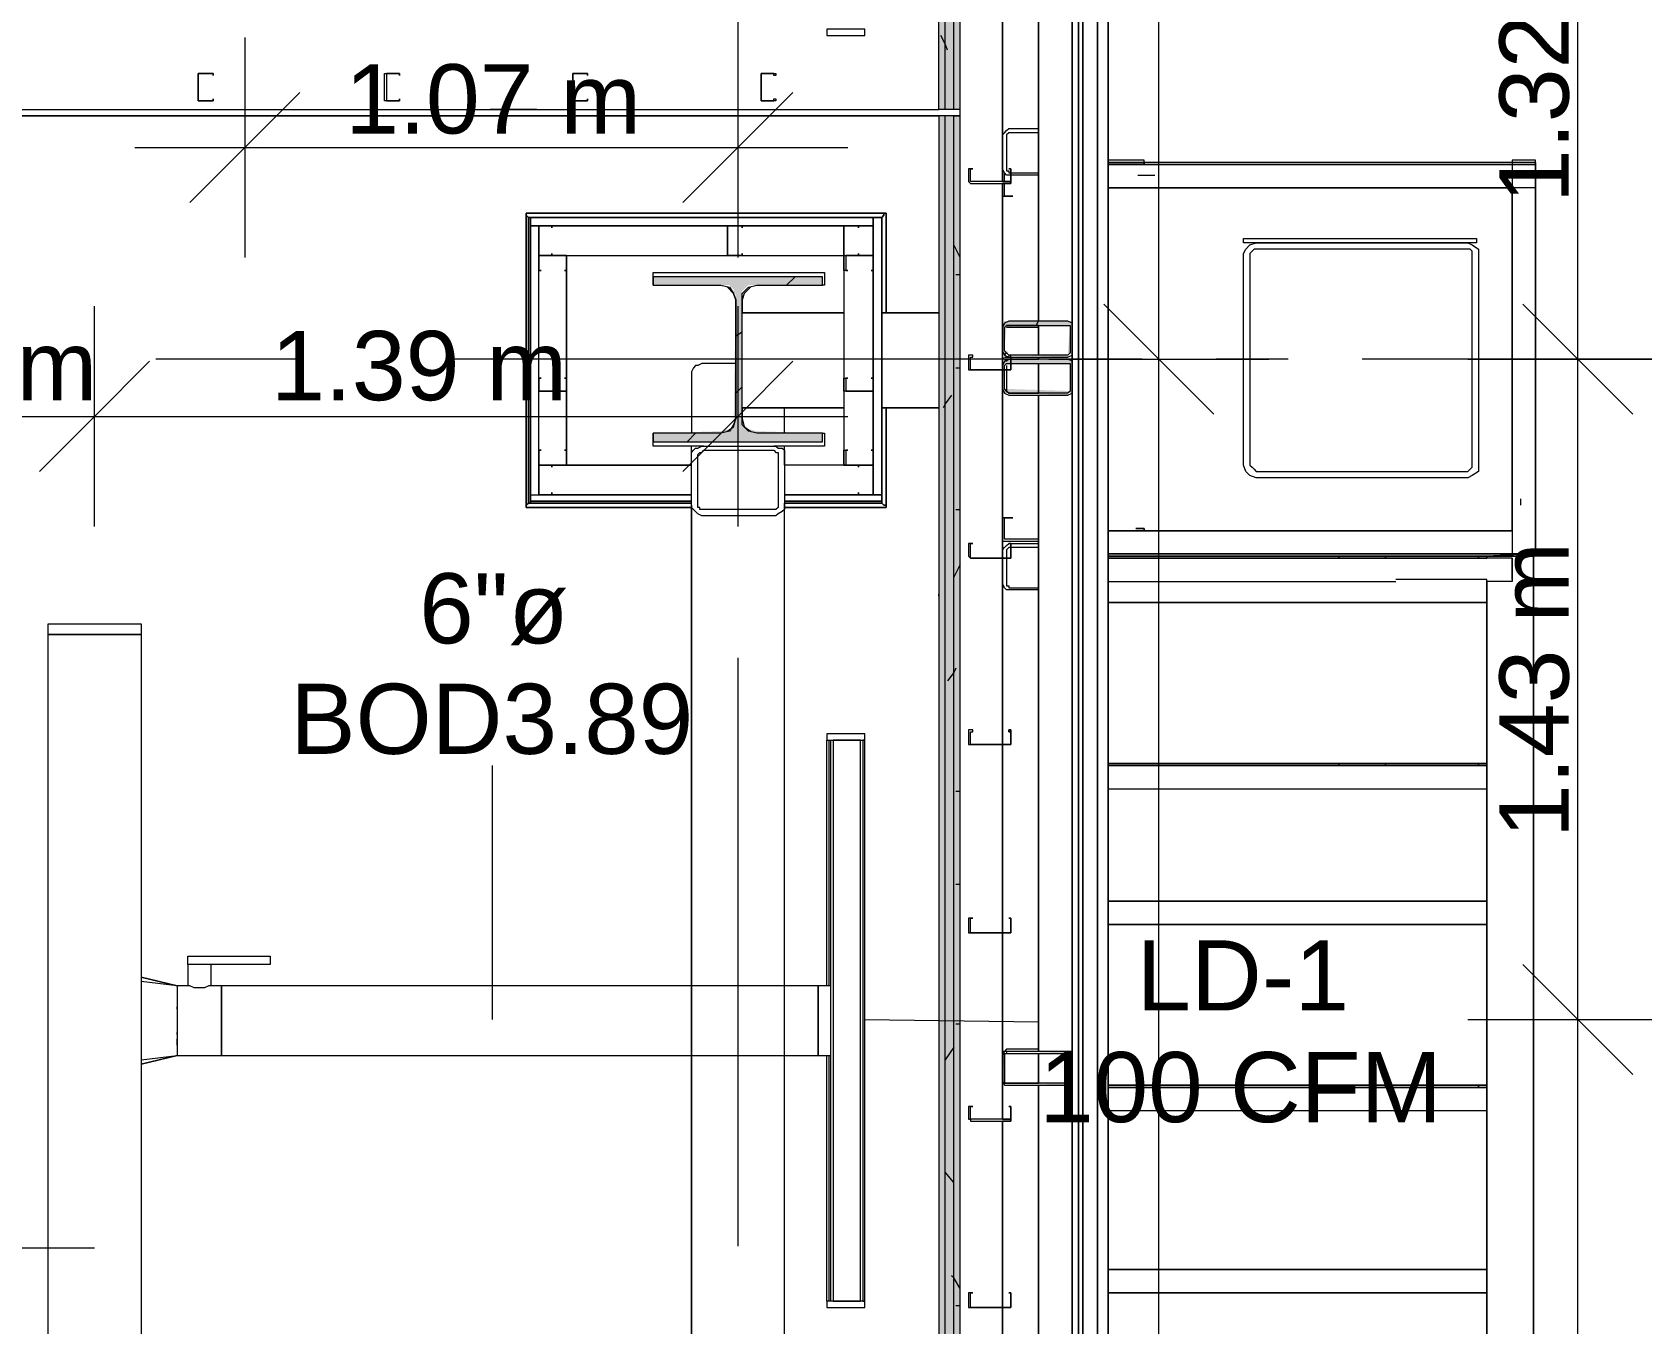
# Model space of a CAD drawing. Header units: metres. Extents: x -2 to 237, y -8 to 52.
# Drawn here: x 54.443 to 57.931, y 30.937 to 33.736 of the extents above; entities that cross this region are included whole.
import ezdxf

# ---------------------------------------------------------------- set-up
doc = ezdxf.new("R2010")
doc.units = ezdxf.units.M
doc.layers.add('HVAC - Ductos', color=5, linetype='Continuous', lineweight=0)
doc.layers.add('PDF2_Text', color=7, linetype='Continuous', lineweight=0)
doc.layers.add('PDF2_Geometry', color=7, linetype='Continuous', lineweight=0, true_color=0xaaaaaa)
doc.layers.add('PDF2_Solid Fills', color=7, linetype='Continuous', lineweight=0, true_color=0xffffff)
doc.styles.add('PDF Helvetica', font='')
doc.styles.get('PDF Helvetica').set_extended_font_data('Helvetica')

msp = doc.modelspace()

# ---------------------------------------------------------------- hatches: boundary and pattern name
at = {"layer": 'PDF2_Solid Fills', "lineweight": 0, "transparency": 33554559}
h = msp.add_hatch(color=256, dxfattribs=at)
h.paths.add_polyline_path([(56.4217, 35.0866), (56.4401, 35.0866), (56.4401, 47.309), (56.4217, 47.309)])
h.paths.add_polyline_path([(56.4217, 23.387), (56.4401, 23.387), (56.4401, 33.5547), (56.4217, 33.5547)])
h.paths.add_polyline_path([(56.4217, 21.8782), (56.4401, 21.8782), (56.4401, 23.3686), (56.4217, 23.3686)])
h.paths.add_polyline_path([(56.4401, 21.8644), (56.4217, 21.8644), (56.4217, 9.541), (56.4401, 9.541)])
h.paths.add_polyline_path([(56.4217, 33.5685), (56.4401, 33.5685), (56.4401, 35.0728), (56.4217, 35.0728)])
h = msp.add_hatch(color=256, dxfattribs=at)
h.paths.add_polyline_path([(56.4538, 9.5227), (56.4538, 21.8644), (56.4401, 21.8644), (56.4401, 9.5227)])
h.paths.add_polyline_path([(56.4538, 33.5547), (56.4401, 33.5547), (56.4401, 23.387), (56.4538, 23.387)])
h.paths.add_polyline_path([(56.4538, 23.3686), (56.4401, 23.3686), (56.4401, 21.8782), (56.4538, 21.8782)])
h.paths.add_polyline_path([(56.4538, 35.0866), (56.4538, 47.3273), (56.4401, 47.3273), (56.4401, 35.0866)])
h.paths.add_polyline_path([(56.4538, 35.0728), (56.4401, 35.0728), (56.4401, 33.5685), (56.4538, 33.5685)])
h = msp.add_hatch(color=256, dxfattribs=at)
h.paths.add_polyline_path([(56.4217, 35.0866), (56.4217, 47.2953), (56.408, 47.2953), (56.408, 35.0866)])
h.paths.add_polyline_path([(56.4217, 21.8644), (56.408, 21.8644), (56.408, 9.5549), (56.4217, 9.5549)])
h.paths.add_polyline_path([(56.4217, 23.3686), (56.408, 23.3686), (56.408, 21.8782), (56.4217, 21.8782)])
h.paths.add_polyline_path([(56.4217, 33.5547), (56.408, 33.5547), (56.408, 23.387), (56.4217, 23.387)])
h.paths.add_polyline_path([(56.4217, 35.0728), (56.408, 35.0728), (56.408, 33.5685), (56.4217, 33.5685)])
for points in [[(55.7888, 32.8485), (56.1557, 32.8485), (56.1557, 32.8668), (56.0136, 32.8714), (55.9952, 32.876), (55.986, 32.8852), (55.9814, 32.8852), (55.9814, 33.1741), (55.9952, 33.1879), (56.1557, 33.1879), (56.1557, 33.2062), (55.7888, 33.2062), (55.7888, 33.1879), (55.9539, 33.1879), (55.9631, 33.1787), (55.9631, 33.1695), (55.9677, 33.1695), (55.9631, 32.8898), (55.9585, 32.8806), (55.9539, 32.876), (55.9356, 32.8714), (55.7888, 32.8668)], [(56.5456, 32.9631), (56.5501, 33.009), (56.5547, 33.0182), (56.6923, 33.0182), (56.6923, 32.9585), (56.5547, 32.9631), (56.5501, 32.9631), (56.5501, 32.954), (56.5593, 32.954), (56.6871, 32.9494), (56.6877, 32.9494), (56.6877, 32.954), (56.6969, 32.954), (56.6969, 33.0274), (56.5501, 33.0274), (56.5456, 33.0182)]]:
    msp.add_hatch(color=256, dxfattribs=at).paths.add_polyline_path(points)
h = msp.add_hatch(color=256, dxfattribs=at)
h.paths.add_polyline_path([(56.5593, 33.0365), (56.6877, 33.0319), (56.6877, 33.0365)])
h.paths.add_polyline_path([(56.5501, 33.0457), (56.5501, 33.0365), (56.5593, 33.0411), (56.5547, 33.0457)])
h.paths.add_polyline_path([(56.6877, 33.0411), (56.6969, 33.0365), (56.6969, 33.1099), (56.5501, 33.1099), (56.5456, 33.1007), (56.5456, 33.0457), (56.5501, 33.0502), (56.5547, 33.1007), (56.6923, 33.1007)])
h = msp.add_hatch(color=256, dxfattribs=at)
h.paths.add_polyline_path([(56.5547, 31.5276), (56.6969, 31.523), (56.6969, 31.5276)])
h.paths.add_polyline_path([(56.5501, 31.4588), (56.6963, 31.4542), (56.6969, 31.4542), (56.6969, 31.5184), (56.6923, 31.5184), (56.6923, 31.4588)])
h.paths.add_polyline_path([(56.5501, 31.5184), (56.5456, 31.5184), (56.5456, 31.4634)])

# ---------------------------------------------------------------- linework, layer by layer
at = {"layer": 'HVAC - Ductos', "lineweight": 0}
for points in [[(56.8849, 9.775), (56.8849, 14.6134), (56.8849, 23.8227), (56.8849, 33.0274), (56.8849, 42.232), (56.8849, 47.0751)], [(54.9037, 33.7244), (54.9037, 33.4859), (54.9037, 33.2475)], [(55.9722, 33.7244), (55.9722, 33.4859), (55.9722, 33.2475)], [(55.0229, 33.6052), (54.9037, 33.4859), (54.7844, 33.3667)], [(56.0915, 33.6052), (55.9722, 33.4859), (55.8531, 33.3667)], [(54.6652, 33.4859), (56.2108, 33.4859)], [(56.7657, 33.1466), (56.8849, 33.0274), (57.0041, 32.9081)], [(54.5781, 32.665), (54.5781, 32.9035), (54.5781, 33.142)], [(55.9722, 33.142), (55.9722, 32.9035), (55.9722, 32.665)], [(54.6972, 33.0228), (54.5781, 32.9035), (54.4588, 32.7843)], [(56.0915, 33.0228), (55.9722, 32.9035), (55.8531, 32.7843)], [(56.6464, 33.0274), (56.8849, 33.0274), (57.1234, 33.0274)], [(49.6249, 32.9035), (51.3722, 32.9035), (51.9364, 32.9035), (53.9451, 32.9035), (54.5781, 32.9035), (56.2108, 32.9035)], [(56.1649, 31.6698), (56.1649, 32.2018), (56.1695, 32.2018), (56.1878, 32.2018), (56.197, 32.2018)], [(56.1695, 32.2018), (56.1695, 31.6698)], [(56.1832, 32.2018), (56.1878, 32.2018), (56.1924, 32.2018)], [(56.2199, 32.2018), (56.2245, 32.2018), (56.2291, 32.2018), (56.2474, 32.2018), (56.2428, 32.2018), (56.2428, 30.9865), (56.2474, 30.9865), (56.2291, 30.9865), (56.2245, 30.9865), (56.2199, 30.9865)], [(56.2245, 32.2018), (56.2291, 32.2018), (56.2337, 32.2018)], [(56.2474, 30.9865), (56.2474, 32.2018)], [(55.4403, 31.5964), (55.4403, 32.1468)], [(54.679, 31.6881), (54.7569, 31.6698), (54.7569, 31.6652), (54.7569, 31.6607), (54.7569, 31.6469), (54.7569, 31.6331), (54.7569, 31.6148), (54.7569, 31.5964), (54.7569, 31.5735), (54.7569, 31.5551), (54.7569, 31.5414), (54.7569, 31.5276), (54.7569, 31.523), (54.7569, 31.5184), (54.8532, 31.5184), (56.1465, 31.5184), (56.1465, 31.523), (56.1465, 31.5276), (56.1465, 31.5414), (56.1465, 31.5551), (56.1465, 31.5735), (56.1465, 31.5964), (56.1465, 31.6148), (56.1465, 31.6331), (56.1465, 31.6469), (56.1465, 31.6607), (56.1465, 31.6652), (56.1465, 31.6698), (54.8532, 31.6698), (54.8532, 31.6607), (54.8532, 31.6469), (54.8532, 31.6331), (54.8532, 31.6148), (54.8532, 31.5964), (54.8532, 31.5735), (54.8532, 31.5551), (54.8532, 31.5414), (54.8532, 31.5276), (54.8532, 31.5184), (54.8532, 31.5276), (54.8532, 31.5414), (54.8532, 31.5551), (54.8532, 31.5735), (54.8532, 31.5964), (54.8532, 31.6148), (54.8532, 31.6331), (54.8532, 31.6469), (54.8532, 31.6607), (54.8532, 31.6698), (54.8303, 31.6698), (54.8303, 31.7157), (54.8257, 31.7157), (54.8211, 31.7157), (54.8165, 31.7157), (54.8119, 31.7157), (54.8027, 31.7157), (54.7981, 31.7157), (54.7936, 31.7157), (54.7844, 31.7157), (54.7798, 31.7157), (54.7798, 31.6698), (54.7569, 31.6698), (54.679, 31.679)], [(54.7569, 31.6698), (54.679, 31.6881), (54.679, 31.6835), (54.679, 31.679), (54.679, 31.6698)], [(54.679, 31.6652), (54.679, 31.6469), (54.679, 31.6423), (54.679, 31.6377), (54.679, 31.6285), (54.679, 31.6148), (54.679, 31.6102), (54.679, 31.6056), (54.679, 31.5827), (54.679, 31.5781), (54.679, 31.5735), (54.679, 31.5597), (54.679, 31.5506), (54.679, 31.546)], [(54.8303, 31.6698), (54.8257, 31.6698), (54.8165, 31.6652), (54.8073, 31.6652), (54.7981, 31.6652), (54.7936, 31.6652), (54.7844, 31.6698), (54.7798, 31.6698)], [(56.2474, 31.5964), (56.6235, 31.5918)], [(54.679, 31.5414), (54.679, 31.523)], [(54.679, 31.5184), (54.679, 31.5093), (54.679, 31.5047), (54.679, 31.5001)], [(54.679, 31.5001), (54.7569, 31.5184), (54.679, 31.5001)], [(54.679, 31.5093), (54.7569, 31.5184)], [(56.197, 30.9865), (56.1878, 30.9865), (56.1695, 30.9865), (56.1649, 30.9865), (56.1649, 31.5184)], [(56.1695, 31.5184), (56.1695, 30.9865)], [(54.5781, 31.1011), (54.2203, 31.1011)], [(56.1924, 30.9865), (56.1878, 30.9865), (56.1832, 30.9865)], [(56.2337, 30.9865), (56.2291, 30.9865), (56.2245, 30.9865)]]:
    msp.add_lwpolyline(points, dxfattribs=at)
at = {"layer": 'HVAC - Ductos', "color": 252, "lineweight": 0, "true_color": 0x939598}
for points in [[(57.793, 9.775), (57.793, 10.6326), (57.793, 12.4304), (57.793, 14.0952), (57.793, 16.0995), (57.793, 18.2412), (57.793, 20.6169), (57.793, 22.5981), (57.793, 25.1986), (57.793, 27.3954), (57.793, 29.5922), (57.793, 31.5964), (57.793, 33.0274), (57.793, 34.3482), (57.793, 38.5447), (57.793, 39.4848), (57.793, 40.7461), (57.793, 42.232), (57.793, 44.4334), (57.793, 47.0751)], [(57.6737, 33.1466), (57.793, 33.0274), (57.9122, 32.9081)], [(57.5545, 33.0274), (57.793, 33.0274), (58.0315, 33.0274)], [(57.6737, 31.7157), (57.793, 31.5964), (57.9122, 31.4772)], [(57.5545, 31.5964), (57.793, 31.5964), (58.0315, 31.5964)]]:
    msp.add_lwpolyline(points, dxfattribs=at)
at = {"layer": 'HVAC - Ductos', "lineweight": 0}
for points in [[(56.2474, 33.729), (56.2474, 33.7428), (56.1649, 33.7428), (56.1649, 33.729)], [(54.679, 32.4311), (54.4772, 32.4311), (54.4772, 32.454), (54.679, 32.454)], [(54.4772, 27.7072), (54.4772, 32.4311), (54.679, 32.4311), (54.679, 27.7072)], [(56.2474, 32.2156), (56.1649, 32.2156), (56.1649, 32.2018), (56.2474, 32.2018)], [(56.2383, 32.2018), (56.1786, 32.2018), (56.1786, 30.9865), (56.174, 30.9865), (56.174, 32.2018), (56.1786, 32.2018), (56.1786, 30.9865), (56.2383, 30.9865)], [(54.9587, 31.734), (54.9587, 31.7157), (54.7798, 31.7157), (54.7798, 31.734)], [(56.174, 31.5184), (56.174, 31.523), (56.174, 31.5276), (56.174, 31.5414), (56.174, 31.5551), (56.174, 31.5735), (56.174, 31.5964), (56.174, 31.6148), (56.174, 31.6331), (56.174, 31.6469), (56.174, 31.6607), (56.174, 31.6652), (56.174, 31.6698), (56.1465, 31.6698), (56.1465, 31.6607), (56.1465, 31.6469), (56.1465, 31.6331), (56.1465, 31.6148), (56.1465, 31.5964), (56.1465, 31.5735), (56.1465, 31.5551), (56.1465, 31.5414), (56.1465, 31.5276), (56.1465, 31.5184)], [(54.7569, 31.6194), (54.7569, 31.6239)], [(54.7569, 31.5643), (54.7569, 31.5689)], [(54.7569, 31.5414), (54.7569, 31.5551)], [(56.2474, 30.9727), (56.2474, 30.9865), (56.1649, 30.9865), (56.1649, 30.9727)]]:
    msp.add_lwpolyline(points, close=True, dxfattribs=at)
at = {"layer": 'PDF2_Geometry', "lineweight": 0}
for points in [[(56.4401, 33.5547), (56.4538, 33.5547), (56.4538, 33.5685), (56.4538, 35.0728), (56.4538, 35.0866), (56.4538, 47.2953), (56.4538, 47.3273), (56.4538, 47.3411), (56.1282, 47.3411), (55.72, 47.3411), (55.3164, 47.3411), (54.9083, 47.3411), (54.5047, 47.3411), (54.0965, 47.3411), (53.6929, 47.3411)], [(42.5895, 23.4741), (42.5895, 23.5613), (42.5895, 33.4447), (43.0803, 33.4447), (43.0803, 33.5685), (42.5895, 33.5685), (56.408, 33.5685), (56.408, 35.0728), (45.9696, 35.0728), (45.9696, 35.0866), (56.408, 35.0866), (56.408, 47.2953), (4.4593, 47.2998)], [(56.5456, 33.4126), (56.5456, 33.8162), (56.5456, 34.2244), (56.5456, 34.628), (56.5456, 35.0361), (56.5456, 35.4397), (56.5456, 35.8479), (56.5456, 36.2515)], [(56.4217, 33.5685), (56.4217, 35.0728), (56.408, 35.0728)], [(56.4401, 33.5685), (56.4401, 35.0728), (56.4217, 35.0728)], [(55.9722, 34.6004), (55.9722, 33.33)], [(56.7749, 34.5592), (56.7749, 33.0274), (56.7749, 31.491), (56.7749, 29.9592), (56.7749, 28.4227), (56.7749, 26.8909), (56.7749, 25.3545), (56.7749, 23.8227), (56.7749, 22.2863), (56.7749, 23.8227), (56.7749, 25.3545), (56.7749, 26.8909), (56.7749, 28.4227), (56.7749, 29.9592), (56.7749, 31.491), (56.7749, 33.0274), (56.7749, 34.5592)], [(56.5456, 33.8162), (56.5456, 33.4126), (56.5639, 33.4126), (56.5639, 33.408), (56.5456, 33.408), (56.5456, 33.0044), (56.5456, 32.5963), (56.5456, 32.1926), (56.5456, 31.7845), (56.5456, 31.3809), (56.5639, 31.3809), (56.5639, 31.3763), (56.5456, 31.3763), (56.5456, 30.9727), (56.5456, 30.5645), (56.5456, 30.1609), (56.5456, 29.7527), (56.5456, 29.3492), (56.5456, 28.941), (56.5456, 28.5374)], [(56.4538, 21.8644), (56.4538, 21.8782), (56.4538, 23.3686), (56.4538, 23.387), (56.4538, 33.5547), (56.4538, 33.5685), (56.4401, 33.5685), (56.4217, 33.5685), (56.408, 33.5685)], [(56.4217, 23.387), (56.4217, 33.5547), (56.408, 33.5547), (42.5895, 33.5547), (42.5758, 33.5547), (42.5574, 33.5547), (42.5574, 33.5364), (42.5574, 33.463), (42.5895, 33.463), (43.0665, 33.463)], [(43.0711, 33.5547), (56.408, 33.5547), (56.408, 23.387), (54.7661, 23.387), (54.7661, 23.3686), (56.408, 23.3686), (54.7661, 23.3686), (54.7661, 23.387), (56.408, 23.387)], [(56.4538, 33.5547), (56.408, 33.5547)], [(56.4401, 23.387), (56.4401, 33.5547), (56.4217, 33.5547)], [(56.6235, 33.4264), (56.5639, 33.4264), (56.5593, 33.4264), (56.5547, 33.4264), (56.5501, 33.431), (56.5456, 33.4402), (56.5456, 33.5135), (56.5501, 33.5181), (56.5547, 33.5227), (56.5593, 33.5273), (56.6235, 33.5273)], [(56.6235, 33.5181), (56.5593, 33.5181), (56.5547, 33.5135), (56.5547, 33.4402), (56.5547, 33.4356), (56.5593, 33.4356), (56.5593, 33.431), (56.5639, 33.431), (56.6235, 33.431)], [(57.7013, 33.3071), (57.7013, 33.4585), (57.6508, 33.4585), (57.6508, 33.4493), (56.9904, 33.4493), (56.8758, 33.4493), (56.8528, 33.4493), (56.7749, 33.4493), (57.7013, 33.4493), (57.7013, 33.3988), (56.7749, 33.3988), (57.6508, 33.3988), (57.6508, 32.6558), (57.6508, 33.3988), (57.6508, 32.6558), (57.6508, 33.3025), (57.6508, 33.3209), (57.6508, 32.7476), (57.6508, 32.7338)], [(57.6967, 33.4539), (57.6508, 33.4539), (57.5866, 33.4539), (56.8528, 33.4539), (56.7749, 33.4539), (56.8528, 33.4539), (56.8528, 33.4493), (56.8528, 33.4585), (56.7749, 33.4585)], [(56.5456, 33.431), (56.5456, 33.4126)], [(56.5501, 33.4126), (56.5501, 33.431)], [(57.7013, 33.4539), (57.6508, 33.4539), (57.6508, 32.6054), (57.7013, 32.6054), (57.7013, 33.4539), (57.6508, 33.4539), (57.7013, 33.4539), (57.7013, 32.6054), (57.6691, 32.6054), (56.7749, 32.6054), (57.6691, 32.6054)], [(56.5456, 33.408), (56.5456, 33.3805), (56.5684, 33.3805), (56.5501, 33.3805), (56.5501, 33.408)], [(56.5456, 31.3809), (56.5456, 31.7845), (56.5456, 32.1926), (56.5456, 32.5963), (56.5456, 33.0044), (56.5456, 33.408)], [(55.8714, 32.7155), (55.5183, 32.7155), (55.5183, 33.3346), (55.5183, 32.7155), (55.8714, 32.7155), (55.5228, 32.7155), (55.5228, 33.3346), (56.2842, 33.3346), (56.2887, 33.3392), (56.2887, 33.3438), (56.2933, 33.3438), (55.5137, 33.3438), (55.5137, 32.7063), (55.5137, 33.3438), (55.5137, 33.3392), (55.5183, 33.3346), (55.5228, 33.3346), (55.5228, 32.7201), (55.8714, 32.7201), (55.5228, 32.7201), (55.8714, 32.7201), (55.5228, 32.7201), (55.5228, 32.7338), (55.8714, 32.7338), (55.5411, 32.7338), (55.5411, 32.798), (55.5411, 33.2521), (55.6008, 33.2521), (55.6008, 32.798), (55.8714, 32.798), (55.8714, 32.8393)], [(55.8714, 29.051), (55.8714, 32.7155), (55.5228, 32.7155), (55.5228, 33.3346), (55.5183, 33.3346), (55.5137, 33.3392), (55.5137, 33.3438), (55.5137, 32.7063), (55.8714, 32.7063), (55.5137, 32.7063), (55.5137, 32.7109), (55.5183, 32.7155), (55.5228, 32.7155), (55.5228, 32.7201), (55.5228, 32.7155), (55.5183, 32.7155), (55.5137, 32.7109), (55.5137, 32.7063), (55.8714, 32.7063), (55.5137, 32.7063), (55.5137, 32.7109), (55.5183, 32.7155), (55.5228, 32.7155), (55.5228, 32.7201), (55.5228, 33.3346), (56.2842, 33.3346), (55.5228, 33.3346), (55.5228, 32.7201), (55.8714, 32.7201), (55.5228, 32.7201), (55.8714, 32.7201), (55.5228, 32.7201), (55.5228, 32.7155), (55.5183, 32.7155), (55.5137, 32.7109), (55.5137, 32.7063), (55.5137, 33.3438), (56.2933, 33.3438), (56.2933, 33.1282), (56.2933, 33.3438), (55.5137, 33.3438), (56.2933, 33.3438), (56.2933, 33.1282), (56.2933, 33.3438), (56.2887, 33.3438), (56.2887, 33.3392), (56.2842, 33.3346), (56.2842, 33.1282), (56.2842, 33.3346), (55.5183, 33.3346), (56.2842, 33.3346), (55.5228, 33.3346), (56.2658, 33.3346), (56.2842, 33.3346), (56.2842, 32.7338), (56.2842, 32.7201), (56.2842, 32.7155), (56.2887, 32.7109), (56.2933, 32.7109), (56.2933, 32.7063), (56.0731, 32.7063), (56.2933, 32.7063), (56.2933, 32.9219), (56.2933, 32.7063), (56.2933, 32.9219), (56.2933, 32.7063), (56.0731, 32.7063), (56.2933, 32.7063), (56.2933, 32.7109), (56.2887, 32.7109), (56.2842, 32.7155), (56.2842, 32.7201), (56.0731, 32.7201), (56.2842, 32.7201), (56.0731, 32.7201), (56.2842, 32.7201), (56.2842, 32.798), (56.2842, 33.3346), (56.2016, 33.3346), (55.5228, 33.3346), (55.5228, 33.3163), (55.5228, 32.7338), (55.5411, 32.7338), (55.5411, 33.3163), (55.5228, 33.3163), (56.2658, 33.3163), (56.2658, 33.3346), (56.2658, 32.7338), (56.2842, 32.7338), (56.0731, 32.7338), (56.2658, 32.7338), (56.2658, 32.798), (56.2016, 32.798), (56.0731, 32.798)], [(55.5228, 33.3346), (55.5228, 32.7201), (55.5228, 33.3346)], [(56.2842, 33.3346), (55.5228, 33.3346), (56.2842, 33.3346)], [(56.2842, 33.1282), (56.2842, 33.3346), (56.2842, 33.1282)], [(56.2842, 33.1282), (56.2842, 33.3346), (56.2842, 33.1282)], [(56.2842, 32.7201), (56.2842, 33.3346), (56.2842, 32.7201)], [(55.8714, 32.798), (55.6008, 32.798), (55.5411, 32.798), (55.6008, 32.798), (55.6008, 33.2521), (56.2016, 33.2521), (56.2016, 32.798), (56.2658, 32.798), (56.2658, 33.3163), (56.2016, 33.3163), (56.2016, 33.2521), (56.2016, 32.798), (56.0731, 32.798), (56.0731, 32.8393)], [(55.7888, 33.1879), (55.7888, 33.2154), (56.1603, 33.2154), (56.1603, 33.1879), (56.1557, 33.1879)], [(55.9494, 32.8714), (55.9631, 32.8806), (55.9677, 32.8989), (55.9677, 33.1558), (55.9631, 33.1695), (55.9494, 33.1833)], [(55.9998, 33.1833), (55.986, 33.1695), (55.9814, 33.1558), (55.9814, 33.1282)], [(56.0777, 33.1879), (56.0961, 33.2062)], [(56.2016, 33.1282), (55.9814, 33.1282), (56.2016, 33.1282)], [(56.619, 33.1007), (56.6235, 33.1099)], [(55.9677, 33.0778), (55.9814, 33.087)], [(56.5456, 33.0916), (56.5456, 33.0319), (56.5501, 33.0274), (56.5547, 33.0274), (56.5639, 33.0274), (56.6235, 33.0274), (56.5639, 33.0274), (56.5593, 33.0274), (56.5547, 33.0228), (56.5501, 33.0228), (56.5456, 33.0136)], [(56.6235, 33.1007), (56.5547, 33.1007)], [(56.6235, 33.0962), (56.5547, 33.0962)], [(56.5501, 33.0365), (56.5547, 33.0411)], [(56.7749, 32.9861), (56.7749, 33.064)], [(55.0275, 33.0274), (54.711, 33.0274)], [(56.3713, 33.0274), (55.344, 33.0274)], [(55.9677, 33.0182), (55.9034, 33.0182), (55.8943, 33.0182), (55.8851, 33.0136), (55.8805, 33.0136), (55.8759, 33.009), (55.8714, 32.9998), (55.8714, 32.9953), (55.8714, 32.8668)], [(55.9722, 33.0136), (55.9722, 32.6971)], [(56.8482, 33.0274), (56.3713, 33.0274)], [(56.5501, 33.0319), (56.5547, 33.0319), (56.5639, 33.0319), (56.6235, 33.0319)], [(56.5547, 33.0136), (56.5547, 33.0044), (56.5547, 32.9631), (56.5547, 32.9585), (56.5593, 32.954), (56.6235, 32.954)], [(56.5639, 33.0182), (56.5639, 33.0044), (56.5639, 33.0182)], [(57.1647, 33.0274), (57.0087, 33.0274)], [(57.9627, 33.0274), (57.3252, 33.0274)], [(55.9677, 32.954), (55.9814, 32.9677)], [(55.9814, 32.9219), (56.2016, 32.9219), (55.9814, 32.9219), (55.9814, 32.8989), (55.986, 32.8806), (55.9998, 32.8714)], [(56.0731, 32.8668), (56.0731, 32.9219)], [(55.8988, 32.8393), (55.7888, 32.8393), (55.7888, 32.8668)], [(55.8622, 32.8485), (55.8805, 32.8668)], [(56.1557, 32.8668), (56.1603, 32.8668), (56.1603, 32.8393), (56.0502, 32.8393)], [(55.6008, 32.798), (55.6008, 32.8301)], [(55.6008, 32.8301), (55.6008, 32.798)], [(55.8714, 32.7109), (55.8714, 32.8164), (55.8714, 32.8255), (55.8759, 32.8301), (55.8805, 32.8347), (55.8851, 32.8347), (55.8943, 32.8393), (55.9034, 32.8393), (56.0456, 32.8393), (56.0548, 32.8393), (56.0594, 32.8347), (56.0686, 32.8347), (56.0731, 32.8301), (56.0731, 32.8255), (56.0731, 32.8164), (56.0731, 32.7109)], [(56.0731, 28.7576), (56.0731, 32.7109), (56.0731, 32.7063), (56.0731, 32.7017), (56.0686, 32.6971), (56.0594, 32.6925), (56.0548, 32.688), (56.0456, 32.688), (55.9034, 32.688), (55.8943, 32.688), (55.8851, 32.6925), (55.8805, 32.6971), (55.8759, 32.7017), (55.8714, 32.7063), (55.8714, 32.7109), (55.8714, 28.7576)], [(56.0731, 32.7201), (56.2842, 32.7201), (56.0731, 32.7201)], [(56.0731, 29.051), (56.0731, 32.7155), (56.2842, 32.7155), (56.0731, 32.7155), (56.2842, 32.7155), (56.0731, 32.7155)], [(56.6235, 32.6375), (56.5501, 32.6375), (56.5501, 32.6834), (56.5684, 32.6834), (56.5456, 32.6834), (56.5456, 32.6329), (56.6235, 32.6329)], [(56.6235, 32.5274), (56.5593, 32.5274), (56.5547, 32.5274), (56.5501, 32.532), (56.5456, 32.5412), (56.5456, 32.5963), (56.5456, 32.6146), (56.5501, 32.6191), (56.5547, 32.6237), (56.5593, 32.6283), (56.5639, 32.6283), (56.6235, 32.6283)], [(56.6235, 32.6191), (56.5639, 32.6191), (56.5593, 32.6191), (56.5547, 32.6146), (56.5547, 32.5963), (56.5547, 32.5412), (56.5547, 32.5366), (56.5593, 32.5366), (56.5593, 32.532), (56.6235, 32.532)], [(57.6967, 32.6054), (57.5958, 32.6008), (56.7749, 32.6008), (57.5958, 32.6008), (57.5958, 32.5963), (57.5958, 32.6008), (57.6967, 32.6008), (57.6967, 24.2538), (57.6508, 24.2538), (57.7013, 24.2538), (57.7013, 23.4054), (57.6691, 23.4054), (56.8528, 23.4054), (56.8758, 23.4054), (56.9904, 23.4054), (57.6096, 23.4054)], [(57.6508, 32.5963), (56.7749, 32.5963), (57.5958, 32.5963)], [(57.5958, 32.1009), (57.5958, 32.1514), (57.5958, 32.4999), (56.7749, 32.4999), (57.5958, 32.4999), (57.5774, 32.4999), (57.5958, 32.4999), (57.5958, 32.5503), (57.3986, 32.5503)], [(56.7749, 32.5458), (57.3986, 32.5458)], [(57.2747, 32.4999), (57.3757, 32.4999)], [(55.9722, 32.3806), (55.9722, 31.1057)], [(57.5958, 31.4038), (57.5958, 31.4542), (57.5958, 31.8028), (56.7749, 31.8028), (57.5958, 31.8028), (57.5958, 31.8532), (57.5958, 32.0963), (57.5958, 32.1468), (56.7749, 32.1468), (57.5958, 32.1468)], [(56.7749, 32.0963), (57.5958, 32.0963)], [(57.2885, 31.8532), (57.2747, 31.8532)], [(57.3757, 31.8532), (57.3619, 31.8532)], [(57.2747, 31.8028), (57.3757, 31.8028)], [(56.6235, 31.5322), (56.5547, 31.5322), (56.5501, 31.5276), (56.5456, 31.5276), (56.5456, 31.523), (56.5501, 31.523), (56.5501, 31.4634), (56.5501, 31.4588), (56.5547, 31.4588), (56.6235, 31.4588)], [(56.5547, 31.5276), (56.5547, 31.523)], [(56.7749, 31.4542), (57.5958, 31.4542), (56.7749, 31.4542), (56.7749, 31.5322)], [(57.5958, 30.6012), (57.5958, 30.6517), (57.5958, 31.0048), (56.7749, 31.0048), (57.5958, 31.0048), (57.5958, 31.0553), (57.5958, 31.3992), (57.5958, 31.4496), (56.7749, 31.4496), (57.5958, 31.4496)], [(56.7749, 31.3992), (57.5958, 31.3992)], [(56.5456, 28.5374), (56.5456, 28.941), (56.5456, 29.3492), (56.5456, 29.7527), (56.5456, 30.1609), (56.5456, 30.5645), (56.5456, 30.9727), (56.5456, 31.3763)], [(57.2885, 31.0553), (57.2747, 31.0553)], [(57.3757, 31.0553), (57.3619, 31.0553)], [(57.2747, 31.0048), (57.3757, 31.0048)]]:
    msp.add_lwpolyline(points, dxfattribs=at)
for points in [[(56.6969, 34.5592), (56.6969, 33.0274)], [(56.7107, 34.5592), (56.7107, 33.0274)], [(56.7198, 34.5592), (56.7198, 33.0274)], [(56.7519, 34.5592), (56.7519, 33.0274)], [(56.6235, 34.5225), (56.6235, 33.1099)], [(54.8027, 33.5869), (54.8027, 33.6465), (54.8349, 33.6465), (54.8349, 33.6419), (54.8349, 33.6465), (54.8027, 33.6465), (54.8027, 33.5869), (54.8349, 33.5869)], [(55.2109, 33.5869), (55.2063, 33.5869), (55.2063, 33.6465), (55.2109, 33.6465), (55.2385, 33.6465), (55.2385, 33.6419), (55.2385, 33.6465), (55.2109, 33.6465), (55.2109, 33.5869), (55.2385, 33.5869)], [(55.6145, 33.5869), (55.6145, 33.6465), (55.6466, 33.6465), (55.6466, 33.6419), (55.6466, 33.6465), (55.6145, 33.6465), (55.6145, 33.5869), (55.6466, 33.5869)], [(56.0227, 33.5869), (56.0227, 33.6465), (56.0548, 33.6465), (56.0548, 33.6419), (56.0502, 33.6419), (56.0502, 33.6465), (56.0227, 33.6465), (56.0227, 33.5869), (56.0502, 33.5869), (56.0502, 33.5915), (56.0548, 33.5915), (56.0548, 33.5869)], [(54.8349, 33.5915), (54.8349, 33.5869)], [(55.2385, 33.5915), (55.2385, 33.5869)], [(55.4357, 33.5685), (55.4403, 33.5685), (55.4494, 33.5685), (55.4586, 33.5685), (55.4723, 33.5685), (55.4861, 33.5685), (55.4999, 33.5685), (55.5137, 33.5685), (55.5228, 33.5685), (55.532, 33.5685), (55.5366, 33.5685), (55.532, 33.5685), (55.5228, 33.5685), (55.5137, 33.5685), (55.4999, 33.5685), (55.4861, 33.5685), (55.4723, 33.5685), (55.4586, 33.5685), (55.4494, 33.5685), (55.4403, 33.5685)], [(55.6466, 33.5915), (55.6466, 33.5869)], [(55.4357, 33.5547), (55.4403, 33.5547), (55.4494, 33.5547), (55.4586, 33.5547), (55.4723, 33.5547), (55.4861, 33.5547), (55.4999, 33.5547), (55.5137, 33.5547), (55.5228, 33.5547), (55.532, 33.5547), (55.5366, 33.5547), (55.532, 33.5547), (55.5228, 33.5547), (55.5137, 33.5547), (55.4999, 33.5547), (55.4861, 33.5547), (55.4723, 33.5547), (55.4586, 33.5547), (55.4494, 33.5547), (55.4403, 33.5547)], [(56.4722, 33.4402), (56.4722, 33.4126), (56.4767, 33.408), (56.5639, 33.408), (56.5639, 33.4126), (56.5639, 33.4402), (56.5593, 33.4402), (56.5639, 33.4402), (56.5639, 33.4126), (56.4767, 33.4126), (56.4767, 33.4402), (56.4813, 33.4402)], [(56.5639, 33.4402), (56.5593, 33.4402), (56.5639, 33.4402), (56.5639, 33.4126)], [(55.5228, 33.2521), (55.5228, 32.798), (55.5228, 32.7201), (55.5228, 33.3346), (55.5183, 33.3346), (55.5137, 33.3392), (55.5137, 33.3438), (55.5137, 33.3392), (55.5183, 33.3346), (55.5228, 33.3346)], [(56.2842, 33.3346), (55.5228, 33.3346)], [(56.2933, 33.3438), (56.2887, 33.3438), (56.2887, 33.3392), (56.2842, 33.3346), (56.2887, 33.3392), (56.2887, 33.3438)], [(56.2842, 33.1282), (56.2842, 33.3346)], [(55.5411, 33.2521), (55.5411, 33.3117), (55.5411, 33.3163), (55.5687, 33.3163), (55.5687, 33.3117), (55.5687, 33.3163), (55.5411, 33.3163), (55.5411, 33.3117), (55.5411, 33.2521), (55.5687, 33.2521)], [(55.6008, 33.2521), (56.2016, 33.2521), (56.2016, 33.3163), (55.5411, 33.3163), (55.5411, 33.2521)], [(55.9539, 33.2521), (55.9494, 33.2521), (55.9494, 33.3117), (55.9494, 33.3163), (55.9539, 33.3163), (55.9814, 33.3163), (55.9814, 33.3117), (55.9814, 33.3163), (55.9539, 33.3163), (55.9494, 33.3163), (55.9494, 33.3117), (55.9494, 33.2521), (55.9539, 33.2521), (55.9814, 33.2521)], [(56.2337, 33.3117), (56.2337, 33.3163)], [(56.2658, 33.3163), (56.2658, 33.3117), (56.2658, 33.2521), (56.2337, 33.2521), (56.2337, 33.2567), (56.2337, 33.2521), (56.2658, 33.2521), (56.2658, 33.3117), (56.2658, 33.3163), (56.2337, 33.3163)], [(57.5729, 33.2796), (57.0684, 33.2796), (57.0684, 33.2888), (57.5729, 33.2888)], [(55.5411, 33.2521), (55.6008, 33.2521), (55.6008, 33.2199), (55.5962, 33.2199), (55.6008, 33.2199), (55.6008, 33.2521), (55.5411, 33.2521), (55.5411, 33.2199)], [(55.5687, 33.2567), (55.5687, 33.2521)], [(55.9814, 33.2567), (55.9814, 33.2521)], [(56.2016, 33.2521), (56.2062, 33.2521), (56.2658, 33.2521), (56.2658, 33.2199), (56.2612, 33.2199), (56.2658, 33.2199), (56.2658, 33.2521), (56.2062, 33.2521), (56.2062, 33.2199), (56.2108, 33.2199), (56.2016, 33.2199)], [(57.5774, 33.2567), (57.5774, 32.798), (57.5774, 32.7843), (57.5637, 32.7751), (57.5545, 32.7705), (57.0959, 32.7705), (57.0821, 32.7751), (57.0729, 32.7843), (57.0684, 32.798), (57.0684, 33.2567), (57.0729, 33.2659), (57.0821, 33.275), (57.0959, 33.2796), (57.5545, 33.2796), (57.5637, 33.275), (57.5774, 33.2659)], [(57.0959, 33.2659), (57.0913, 33.2659), (57.0867, 33.2613), (57.0821, 33.2567), (57.0821, 32.798), (57.0867, 32.7934), (57.0913, 32.7888), (57.0959, 32.7843), (57.5545, 32.7843), (57.5591, 32.7888), (57.5637, 32.7934), (57.5637, 32.798), (57.5637, 33.2567), (57.5637, 33.2613), (57.5591, 33.2659), (57.5545, 33.2659)], [(55.5457, 33.2199), (55.5411, 33.2199)], [(56.1557, 33.2062), (55.7888, 33.2062), (55.7888, 33.1879), (55.9356, 33.1879), (55.9539, 33.1833), (55.9631, 33.1695), (55.9677, 33.1558), (55.9677, 32.8989), (55.9631, 32.8852), (55.9539, 32.8714), (55.9356, 32.8668), (55.7888, 32.8668), (55.7888, 32.8485), (56.1557, 32.8485), (56.1557, 32.8668), (56.0136, 32.8668), (55.9952, 32.8714), (55.9814, 32.8852), (55.9814, 32.8989), (55.9814, 33.1558), (55.9814, 33.1695), (55.9952, 33.1833), (56.0136, 33.1879), (56.1557, 33.1879)], [(56.408, 33.1282), (56.2842, 33.1282)], [(56.5456, 33.0962), (56.5456, 33.0457), (56.5501, 33.0365), (56.5593, 33.0319), (56.5639, 33.0319), (56.6877, 33.0319), (56.6969, 33.0365), (56.6969, 33.0457), (56.6969, 33.0962), (56.6969, 33.1053), (56.6877, 33.1099), (56.5593, 33.1099), (56.5501, 33.1053)], [(56.5501, 33.0962), (56.5547, 33.1007), (56.5593, 33.1007), (56.6877, 33.1007), (56.6923, 33.1007), (56.6923, 33.0962), (56.6923, 33.0457), (56.6923, 33.0411), (56.6877, 33.0365), (56.5593, 33.0365), (56.5547, 33.0411), (56.5501, 33.0457)], [(56.6235, 33.1007), (56.6235, 33.0365)], [(56.4722, 33.0365), (56.4722, 33.0044), (56.4767, 33.0044), (56.5639, 33.0044), (56.5639, 33.0365), (56.5593, 33.0365), (56.5593, 33.0319), (56.5639, 33.0319), (56.5639, 33.0044), (56.4767, 33.0044), (56.4767, 33.0319), (56.4813, 33.0319), (56.4813, 33.0365)], [(56.5456, 33.0136), (56.5456, 33.0044), (56.5456, 32.9631), (56.5501, 32.954), (56.5593, 32.9494), (56.6877, 32.9494), (56.6969, 32.954), (56.6969, 32.9631), (56.6969, 33.0136), (56.6969, 33.0228), (56.6877, 33.0274), (56.5639, 33.0274), (56.5593, 33.0274), (56.5501, 33.0228)], [(56.5593, 32.954), (56.5547, 32.9585), (56.5501, 32.9631), (56.5501, 33.0044), (56.5501, 33.0136), (56.5547, 33.0182), (56.5593, 33.0182), (56.5639, 33.0182), (56.6877, 33.0182), (56.6923, 33.0182), (56.6923, 33.0136), (56.6923, 32.9631), (56.6923, 32.9585), (56.6877, 32.954)], [(56.5639, 33.0044), (56.5501, 33.0044)], [(56.5639, 33.0319), (56.5639, 33.0274)], [(56.6235, 33.0319), (56.6235, 33.0274)], [(56.6235, 32.954), (56.6235, 33.0182)], [(56.6969, 33.0274), (56.6969, 31.491)], [(56.7107, 33.0274), (56.7107, 31.491)], [(56.7198, 33.0274), (56.7198, 31.491)], [(56.7519, 33.0274), (56.7519, 31.491)], [(55.6008, 32.9585), (55.5411, 32.9585), (55.5411, 32.9861), (55.5457, 32.9861), (55.5411, 32.9861), (55.5411, 32.9585), (55.6008, 32.9585), (55.6008, 32.9861)], [(55.5962, 32.9861), (55.6008, 32.9861)], [(56.2658, 32.9585), (56.2062, 32.9585), (56.2016, 32.9585), (56.2016, 32.9861), (56.2108, 32.9861), (56.2062, 32.9861), (56.2062, 32.9585), (56.2658, 32.9585), (56.2658, 32.9861)], [(56.2612, 32.9861), (56.2658, 32.9861)], [(56.6235, 31.5276), (56.6235, 32.9494)], [(56.408, 32.9219), (56.2842, 32.9219)], [(56.2842, 32.7201), (56.2842, 32.9219), (56.2842, 32.7155), (56.2842, 32.9219), (56.2842, 32.7201), (56.2842, 32.7155), (56.2887, 32.7109), (56.2933, 32.7109), (56.2933, 32.7063), (56.2933, 32.7109), (56.2887, 32.7109), (56.2842, 32.7155)], [(56.2842, 32.7155), (56.2842, 32.9219), (56.2842, 32.7201), (56.2842, 32.9219)], [(55.5411, 32.798), (55.5411, 32.8301), (55.5457, 32.8301), (55.5411, 32.8301), (55.5411, 32.798), (55.6008, 32.798)], [(55.5962, 32.8301), (55.6008, 32.8301)], [(56.0594, 32.7109), (56.0594, 32.7063), (56.0548, 32.7017), (56.0502, 32.7017), (56.0456, 32.7017), (55.9034, 32.7017), (55.8988, 32.7017), (55.8943, 32.7017), (55.8897, 32.7017), (55.8897, 32.7063), (55.8851, 32.7063), (55.8851, 32.7109), (55.8851, 32.8164), (55.8851, 32.821), (55.8897, 32.8255), (55.8943, 32.8255), (55.8988, 32.8301), (55.9034, 32.8301), (56.0456, 32.8301), (56.0502, 32.8301), (56.0548, 32.8255), (56.0594, 32.8255), (56.0594, 32.821), (56.0594, 32.8164)], [(56.2658, 32.798), (56.2062, 32.798), (56.2016, 32.798), (56.2016, 32.8301), (56.2108, 32.8301), (56.2062, 32.8301), (56.2062, 32.798), (56.2658, 32.798), (56.2658, 32.8301)], [(56.2612, 32.8301), (56.2658, 32.8301)], [(55.5411, 32.7338), (55.5411, 32.7384), (55.5411, 32.798), (55.5687, 32.798), (55.5687, 32.7934), (55.5687, 32.798), (55.5411, 32.798), (55.5411, 32.7384), (55.5411, 32.7338), (55.5687, 32.7338)], [(56.2337, 32.7934), (56.2337, 32.798)], [(56.2658, 32.798), (56.2658, 32.7384), (56.2658, 32.7338), (56.2337, 32.7338), (56.2337, 32.7384), (56.2337, 32.7338), (56.2658, 32.7338), (56.2658, 32.7384), (56.2658, 32.798), (56.2337, 32.798)], [(55.5687, 32.7384), (55.5687, 32.7338)], [(56.2796, 32.7201), (56.0731, 32.7201)], [(57.6508, 32.6558), (56.8528, 32.6558), (56.7749, 32.6558), (56.8528, 32.6558)], [(57.6508, 32.6558), (56.7749, 32.6558), (56.8528, 32.6558)], [(56.8528, 32.6558), (56.8528, 32.6604), (56.8345, 32.6604), (56.8528, 32.6604)], [(56.4722, 32.6283), (56.4722, 32.6008), (56.4767, 32.5963), (56.5639, 32.5963), (56.5639, 32.6008), (56.5639, 32.6283), (56.5593, 32.6283), (56.5639, 32.6283), (56.5639, 32.6008), (56.5639, 32.5963), (56.4767, 32.5963), (56.4767, 32.6008), (56.4767, 32.6283), (56.4813, 32.6283)], [(56.5639, 32.5963), (56.5639, 32.6008), (56.5639, 32.6283), (56.5593, 32.6283), (56.5639, 32.6283), (56.5639, 32.6008), (56.5639, 32.5963), (56.5456, 32.5963)], [(57.2747, 32.5963), (57.2747, 32.6008), (57.2885, 32.6008), (57.2747, 32.6008)], [(57.3757, 32.5963), (57.3757, 32.6008), (57.3619, 32.6008), (57.3757, 32.6008)], [(56.4722, 32.2247), (56.4722, 32.1926), (56.4767, 32.1926), (56.5639, 32.1926), (56.5639, 32.2247), (56.5593, 32.2247), (56.5593, 32.2202), (56.5639, 32.2202), (56.5639, 32.1926), (56.4767, 32.1926), (56.4767, 32.2202), (56.4813, 32.2202), (56.4813, 32.2247)], [(56.5639, 32.1926), (56.5639, 32.2202), (56.5593, 32.2202), (56.5593, 32.2247), (56.5639, 32.2247), (56.5639, 32.1926), (56.5456, 32.1926)], [(56.7749, 32.1514), (57.5958, 32.1514)], [(57.2747, 32.1468), (57.2747, 32.1514), (57.2885, 32.1514), (57.2747, 32.1514)], [(57.3757, 32.1468), (57.3757, 32.1514), (57.3619, 32.1514), (57.3757, 32.1514)], [(56.7749, 31.8532), (57.5958, 31.8532)], [(56.7749, 31.8532), (57.5958, 31.8532)], [(56.4722, 31.8166), (56.4722, 31.7845), (56.4767, 31.7845), (56.5639, 31.7845), (56.5639, 31.8166), (56.5593, 31.8166), (56.5639, 31.8166), (56.5639, 31.7845), (56.4767, 31.7845), (56.4767, 31.8166), (56.4813, 31.8166)], [(56.5639, 31.7845), (56.5639, 31.8166), (56.5593, 31.8166), (56.5639, 31.8166), (56.5639, 31.7845), (56.5456, 31.7845)], [(56.6923, 31.4542), (56.6969, 31.4542), (56.6969, 31.4634), (56.6969, 31.5184), (56.6969, 31.5276), (56.6923, 31.5276), (56.5547, 31.5276), (56.5501, 31.5276), (56.5456, 31.5184), (56.5456, 31.4634), (56.5501, 31.4542), (56.5547, 31.4542)], [(56.6923, 31.5184), (56.6923, 31.4634), (56.6923, 31.4588), (56.5547, 31.4588), (56.5501, 31.4588), (56.5501, 31.4634), (56.5501, 31.5184), (56.5501, 31.523), (56.5547, 31.523), (56.6923, 31.523)], [(56.6235, 31.491), (56.6235, 31.4588), (56.6235, 31.491), (56.6235, 31.523)], [(56.6969, 31.491), (56.6969, 29.9592)], [(56.7107, 31.491), (56.7107, 29.9592)], [(56.7198, 31.491), (56.7198, 29.9592)], [(56.7519, 31.491), (56.7519, 29.9592)], [(56.6235, 31.4542), (56.6235, 29.9958)], [(57.2747, 31.4496), (57.2747, 31.4542), (57.2885, 31.4542), (57.2747, 31.4542)], [(57.3757, 31.4496), (57.3757, 31.4542), (57.3619, 31.4542), (57.3757, 31.4542)], [(56.4722, 31.4084), (56.4722, 31.3809), (56.4767, 31.3809), (56.4767, 31.3763), (56.5639, 31.3763), (56.5639, 31.3809), (56.5639, 31.4084), (56.5593, 31.4084), (56.5639, 31.4084), (56.5639, 31.3809), (56.4767, 31.3809), (56.4767, 31.4084), (56.4813, 31.4084)], [(56.5639, 31.4084), (56.5593, 31.4084), (56.5639, 31.4084), (56.5639, 31.3809)], [(56.7749, 31.0553), (57.5958, 31.0553)], [(56.7749, 31.0553), (57.5958, 31.0553)], [(56.4722, 31.0048), (56.4722, 30.9727), (56.4767, 30.9727), (56.5639, 30.9727), (56.5639, 31.0048), (56.5593, 31.0048), (56.5639, 31.0048), (56.5639, 30.9727), (56.4767, 30.9727), (56.4767, 31.0048), (56.4813, 31.0048)], [(56.5639, 30.9727), (56.5639, 31.0048), (56.5593, 31.0048), (56.5639, 31.0048), (56.5639, 30.9727), (56.5456, 30.9727)]]:
    msp.add_lwpolyline(points, close=True, dxfattribs=at)
at = {"layer": 'PDF2_Geometry', "color": 254, "lineweight": 0, "true_color": 0xeaeaea}
for points in [[(56.4263, 33.697), (56.4217, 33.7107), (56.4125, 33.729)], [(56.4538, 33.2475), (56.4401, 33.275)], [(56.4447, 33.2108), (56.4538, 33.2108)], [(56.4447, 33.009), (56.4538, 33.009)], [(56.4355, 32.9494), (56.4217, 32.931), (56.4171, 32.9219)], [(56.4447, 32.7017), (56.4538, 32.7017)], [(56.4538, 32.5825), (56.4401, 32.5549)], [(56.408, 32.5137), (56.408, 32.5183)], [(56.4447, 32.3577), (56.4401, 32.3486), (56.4263, 32.3303)], [(56.4447, 32.0918), (56.4538, 32.0918)], [(56.4447, 31.89), (56.4538, 31.89)], [(56.4447, 31.5873), (56.4538, 31.5873)], [(56.4401, 31.5368), (56.4217, 31.5093)], [(56.4401, 31.2387), (56.4401, 31.2433), (56.4217, 31.2662)], [(56.4538, 31.0139), (56.4401, 31.0369), (56.4355, 31.0415)], [(56.4447, 30.9773), (56.4538, 30.9773)]]:
    msp.add_lwpolyline(points, dxfattribs=at)
at = {"layer": 'PDF2_Geometry', "color": 254, "lineweight": 0, "true_color": 0xffd4bf}
msp.add_lwpolyline([(56.8391, 33.4264), (56.8758, 33.4264)], dxfattribs=at)
at = {"layer": 'PDF2_Geometry', "color": 252, "lineweight": 0, "true_color": 0x939598}
for points in [[(57.7013, 33.4539), (57.6508, 33.4539)], [(57.5774, 32.6008), (57.5774, 32.5963)], [(57.5774, 32.6008), (57.6829, 32.6008)], [(57.5774, 32.6008), (57.5774, 32.5963)], [(57.6142, 32.6008), (57.5958, 32.6008)], [(57.6691, 32.6054), (57.7013, 32.6054)], [(57.6921, 32.6054), (57.6691, 32.6054)], [(57.5774, 32.1514), (57.5774, 32.1468)], [(57.5774, 32.1514), (57.5958, 32.1514)], [(57.5774, 32.1514), (57.5774, 32.1468)], [(57.5774, 31.8532), (57.5958, 31.8532)], [(57.5958, 31.8028), (57.5774, 31.8028)], [(57.5774, 31.4542), (57.5774, 31.4496)], [(57.5774, 31.4542), (57.5958, 31.4542)], [(57.5774, 31.4542), (57.5774, 31.4496)], [(57.5774, 31.0553), (57.5958, 31.0553)], [(57.5958, 31.0048), (57.5774, 31.0048)]]:
    msp.add_lwpolyline(points, close=True, dxfattribs=at)
for points in [[(57.7013, 32.7338), (57.7013, 32.8118), (57.7013, 33.431), (57.7013, 33.3025), (57.7013, 32.6558)], [(57.6508, 32.743), (57.6508, 32.7614), (57.6508, 33.3988), (57.6508, 32.8118), (57.6508, 32.8026)], [(57.6508, 33.3254), (57.6508, 33.3071)], [(57.7013, 32.61), (57.7013, 32.7614)], [(57.6691, 32.7109), (57.6691, 32.7246)], [(57.6829, 32.6008), (57.5774, 32.6008)], [(57.6829, 32.6008), (57.5774, 32.6008)], [(57.6508, 32.5503), (57.6508, 32.5963), (57.6508, 32.5458), (57.5958, 32.5458), (57.5958, 24.2996)], [(57.6004, 32.6008), (57.6967, 32.6008), (57.6829, 32.6008), (57.6967, 32.6008)], [(57.6967, 24.3548), (57.6967, 24.3042), (57.6967, 24.2538), (57.6967, 32.6008), (57.6967, 32.5503), (57.6967, 32.4999)], [(57.6967, 32.1468), (57.6967, 32.4678), (57.6967, 32.5595)], [(57.5958, 32.1514), (57.5774, 32.1514)], [(57.5958, 32.1514), (57.5774, 32.1514)], [(57.6967, 32.1009), (57.6967, 32.1514)], [(57.6967, 31.7019), (57.6967, 31.7936), (57.6967, 32.1146)], [(57.5958, 31.8532), (57.5774, 31.8532)], [(57.5958, 31.8532), (57.5774, 31.8532)], [(57.6967, 31.4496), (57.6967, 31.7707), (57.6967, 31.8624)], [(57.6967, 31.8028), (57.6967, 31.8532)], [(57.5958, 31.4542), (57.5774, 31.4542)], [(57.5958, 31.4542), (57.5774, 31.4542)], [(57.6967, 31.4038), (57.6967, 31.4542)], [(57.6967, 31.0002), (57.6967, 31.0965), (57.6967, 31.4176)], [(57.5958, 31.0553), (57.5774, 31.0553)], [(57.5958, 31.0553), (57.5774, 31.0553)], [(57.6967, 30.6012), (57.6967, 30.6517), (57.6967, 30.9681), (57.6967, 31.0645)], [(57.6967, 31.0048), (57.6967, 31.0553)]]:
    msp.add_lwpolyline(points, dxfattribs=at)
at = {"layer": 'PDF2_Geometry', "color": 254, "lineweight": 0, "true_color": 0xd2d2d2}
msp.add_lwpolyline([(56.518, 33.0044), (56.5226, 33.0044)], dxfattribs=at)

# ---------------------------------------------------------------- texts
at = {"layer": 'PDF2_Text', "color": 252, "lineweight": 0, "true_color": 0x939598, "char_height": 0.15017, "attachment_point": 4, "rotation": 90, "style": 'PDF Helvetica'}
for s, insert in [('1.32 m', (57.699, 33.3659)), ('1.43 m', (57.699, 31.99))]:
    msp.add_mtext(s, dxfattribs=dict(at, insert=insert))
at = {"layer": 'PDF2_Text', "lineweight": 0, "attachment_point": 4, "style": 'PDF Helvetica'}
for s, insert, char_height in [('1.07 m', (55.1211, 33.5904), 0.15017), ('0.63 m', (53.9424, 33.0125), 0.15017), ('1.39 m', (54.9606, 33.0125), 0.15017), ('6"ø', (55.2816, 32.4857), 0.15205), ('BOD3.89', (55.0019, 32.2472), 0.15205), ('LD-1', (56.8364, 31.6923), 0.15205), ('100 CFM', (56.6254, 31.4492), 0.15205)]:
    msp.add_mtext(s, dxfattribs=dict(at, insert=insert, char_height=char_height))

doc.saveas('drawing.dxf')
